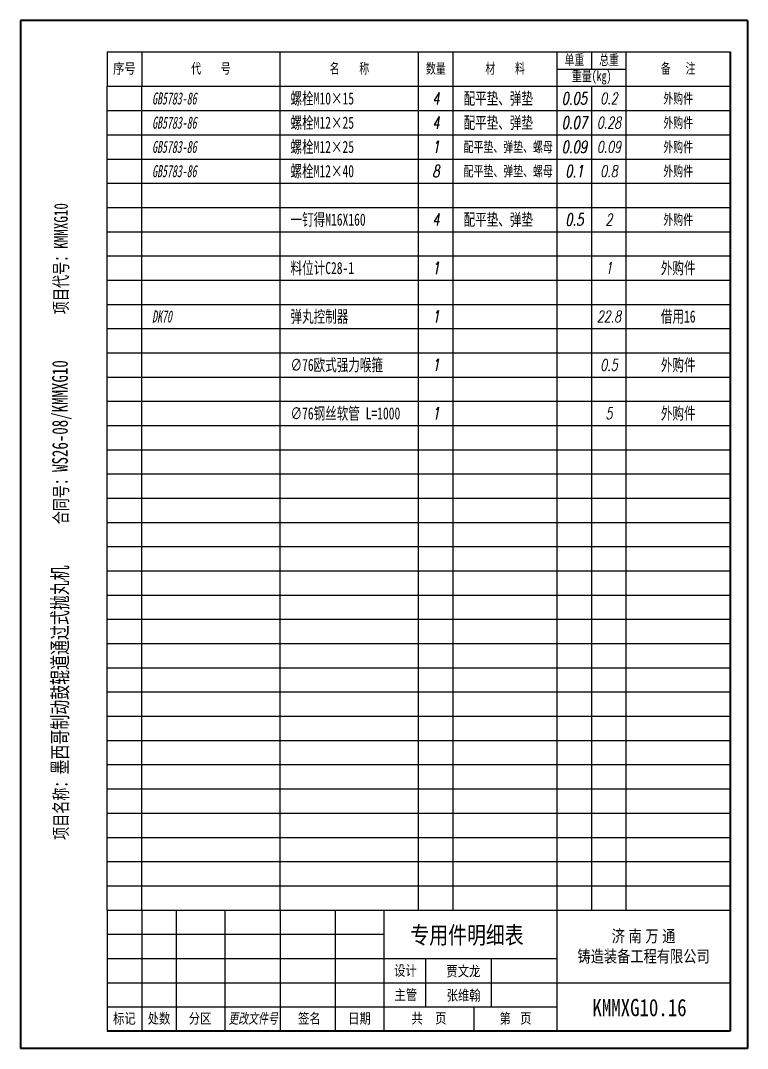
# Model space of a CAD drawing. Header units: millimetres. Extents: x 20942 to 27944, y 15544 to 18514.
# Drawn here: x 25844 to 27944, y 15544 to 18514 of the extents above; entities that cross this region are included whole.
import ezdxf
from ezdxf.enums import TextEntityAlignment as Align

# ---------------------------------------------------------------- set-up
doc = ezdxf.new("R2010")
doc.units = ezdxf.units.MM
doc.layers.add('标注层', color=3, linetype='Continuous')
doc.layers.add('细实线', color=4, linetype='Continuous')
doc.layers.add('粗实线', color=7, linetype='Continuous', lineweight=40)
doc.styles.get("Standard").update_dxf_attribs({"font": '', "width": 0.8})
doc.styles.add('文字', font='', dxfattribs={"width": 0.7})
doc.styles.add('标注', font='italic.shx', dxfattribs={"width": 0.7})
doc.styles.get('Standard').set_extended_font_data('SimSun')
doc.styles.get('文字').set_extended_font_data('SimSun')

# ---------------------------------------------------------------- blocks, each defined once
blk = doc.blocks.new('明细表')
for p, q in [((0, 7), (180, 7)), ((0, 0), (0, 7)), ((10, 0), (10, 7)), ((50, 0), (50, 7)), ((90, 0), (90, 7)), ((100, 0), (100, 7)), ((130, 0), (130, 7)), ((140, 0), (140, 7)), ((150, 0), (150, 7)), ((180, 0), (180, 7)), ((0, 0), (180, 0))]:
    blk.add_line(p, q)
at = {"width": 0.7, "flags": 8}
for tag, style, p in [('1', '标注', (5, 3.5)), ('4', '标注', (95, 3.5)), ('6', '标注', (135, 3.5)), ('7', '标注', (145, 3.5)), ('8', '文字', (165, 3.5))]:
    blk.add_attdef(tag, text='', height=3.5, dxfattribs=dict(at, style=style)).set_placement(p, align=Align.MIDDLE_CENTER)
at = {"color": 141, "flags": 8}
for tag, style, width, p in [('2', '标注', 0.6, (13, 3.5)), ('3', '文字', 0.7, (53, 3.5)), ('5', '标注', 0.7, (103, 3.5))]:
    blk.add_attdef(tag, text='', height=3.5, dxfattribs=dict(at, style=style, width=width)).set_placement(p, align=Align.MIDDLE_LEFT)
blk = doc.blocks.new('明细表头')
for p, q in [((0, 10), (180, 10)), ((0, 10), (0, 0)), ((10, 10), (10, 0)), ((50, 0), (50, 10)), ((90, 0), (90, 10)), ((100, 0), (100, 10)), ((130, 0), (130, 10)), ((140, 5), (140, 10)), ((150, 0), (150, 10)), ((180, 10), (180, 0)), ((130, 5), (150, 5)), ((0, 0), (180, 0))]:
    blk.add_line(p, q)
at = {"char_height": 3, "attachment_point": 5, "style": '文字'}
for s, insert in [('单重', (135, 7.5)), ('总重', (145, 7.5)), ('代    号', (30, 5)), ('名    称', (70, 5)), ('数量', (95, 5)), ('材    料', (115, 5)), ('备   注', (165, 5)), ('重量(kg)', (140, 2.5))]:
    blk.add_mtext(s, dxfattribs=dict(at, insert=insert))
at = {"insert": (5, 5), "char_height": 3, "attachment_point": 5}
blk.add_mtext('{\\f\uffbfﾬￌﾣﾤ_GB2312|b0|i0|c134|p49;序号}', dxfattribs=at)
blk = doc.blocks.new('明细表标题栏')
at = {"layer": '细实线'}
for p, q in [((-180, 35), (-180, 0)), ((-180, 35), (0, 35)), ((-170, 35), (-170, 0)), ((-160, 35), (-160, 0)), ((-146, 35), (-146, 0)), ((-130, 35), (-130, 0)), ((-114, 0), (-114, 35)), ((-100, 35), (-100, 0)), ((-50, 0), (-50, 35)), ((-180, 28), (-100, 28)), ((-180, 21), (-50, 21)), ((-88, 21), (-88, 7)), ((-69, 21), (-69, 7)), ((-180, 14), (0, 14)), ((-50, 0), (-50, 9)), ((-180, 7), (-50, 7)), ((-74, 7), (-74, 0))]:
    blk.add_line(p, q, dxfattribs=at)
at = {"layer": '标注层', "insert": (-76.02, 27.45), "char_height": 5, "attachment_point": 5}
blk.add_mtext_dynamic_manual_height_columns('{\\C4;专用件明细表}', width=39.6863, gutter_width=12.5, heights=[0], dxfattribs=at)
at = {"layer": '细实线', "attachment_point": 5}
for s, insert, char_height, width in [('{\\f\uffbfﾬￌﾣﾤ_GB2312|b0|i0|c134|p49;济 南 万 通\\P铸造装备工程有限公司}', (-25, 24.35), 3.5, 50), ('设计', (-93.79, 17.35), 3, 10), ('主管', (-93.7, 10.34), 3, 10), ('{\\f\uffbfﾬￌﾣﾤ_GB2312|b0|i0|c134|p49;标记}', (-175, 3.5), 3, 10), ('{\\f\uffbfﾬￌﾣﾤ_GB2312|b0|i0|c134|p49;处数}', (-165, 3.5), 3, 10), ('{\\f\uffbfﾬￌﾣﾤ_GB2312|b0|i0|c134|p49;分区}', (-153.14, 3.5), 3, 10), ('{\\f\uffbfﾬￌﾣﾤ_GB2312|b0|i0|c134|p49;签名}', (-121.57, 3.5), 3, 10), ('{\\f\uffbfﾬￌﾣﾤ_GB2312|b0|i0|c134|p49;日期}', (-107.1, 3.5), 3, 10), ('{\\f\uffbfﾬￌﾣﾤ_GB2312|b0|i0|c134|p49;共    页}', (-87, 3.54), 3, 26), ('{\\f\uffbfﾬￌﾣﾤ_GB2312|b0|i0|c134|p49;第   页}', (-62, 3.52), 3, 24)]:
    blk.add_mtext(s, dxfattribs=dict(at, insert=insert, char_height=char_height, width=width))
at = {"layer": '细实线', "insert": (-137.8, 3.5), "char_height": 3, "width": 17.8935, "attachment_point": 5, "style": '标注'}
blk.add_mtext('\\M+5B8FC\\M+5B8C4\\M+5CEC4\\M+5BCFE\\M+5BAC5', dxfattribs=at)
at = {"layer": '细实线', "width": 0.8}
for tag, p in [('姓名', (-81.98, 15.82)), ('姓名', (-81.91, 8.86)), ('N', (-62.53, 1.68))]:
    blk.add_attdef(tag, p, '', height=3, dxfattribs=at)
for tag, height, p in [('S', 5, (-26.18, 4.31)), ('M', 3, (-86.59, 1.67))]:
    blk.add_attdef(tag, text='', height=height, dxfattribs=at).set_placement(p, align=Align.CENTER)

msp = doc.modelspace()

# ---------------------------------------------------------------- linework, layer by layer
at = {"layer": '粗实线'}
for p, q in [((27944.3, 18513.7), (25844.3, 18513.7)), ((25844.3, 18513.7), (25844.3, 15543.7)), ((27944.3, 18513.7), (27944.3, 15543.7)), ((27894.3, 18423.7), (27894.3, 15593.7)), ((27894.3, 15593.7), (26094.3, 15593.7)), ((27944.3, 15543.7), (25844.3, 15543.7))]:
    msp.add_line(p, q, dxfattribs=at)

# ---------------------------------------------------------------- block references
at = {"layer": '细实线', "xscale": 10, "yscale": 10, "zscale": 10}
for name, p in [('明细表头', (26094.3, 18323.7)), ('明细表', (26094.3, 17973.7)), ('明细表', (26094.3, 17833.7)), ('明细表', (26094.3, 17763.7)), ('明细表', (26094.3, 17693.7)), ('明细表', (26094.3, 17623.7)), ('明细表', (26094.3, 17553.7)), ('明细表', (26094.3, 17483.7)), ('明细表', (26094.3, 17413.7)), ('明细表', (26094.3, 17343.7)), ('明细表', (26094.3, 17273.7)), ('明细表', (26094.3, 17203.7)), ('明细表', (26094.3, 17133.7)), ('明细表', (26094.3, 17063.7)), ('明细表', (26094.3, 16993.7)), ('明细表', (26094.3, 16923.7)), ('明细表', (26094.3, 16853.7)), ('明细表', (26094.3, 16783.7)), ('明细表', (26094.3, 16713.7)), ('明细表', (26094.3, 16643.7)), ('明细表', (26094.3, 16573.7)), ('明细表', (26094.3, 16503.7)), ('明细表', (26094.3, 16433.7)), ('明细表', (26094.3, 16363.7)), ('明细表', (26094.3, 16293.7)), ('明细表', (26094.3, 16223.7)), ('明细表', (26094.3, 16153.7)), ('明细表', (26094.3, 16083.7)), ('明细表', (26094.3, 16013.7)), ('明细表', (26094.3, 15943.7))]:
    msp.add_blockref(name, p, dxfattribs=at)
at = {"layer": '细实线'}
ref = msp.add_blockref('明细表', (26094.3, 18253.7), dxfattribs=dict(at, xscale=10.00000000000728, yscale=10.00000000000728, zscale=10.00000000000728))
ref.add_attrib('2', 'GB5783-86', dxfattribs={"layer": '0', "color": 141, "height": 35, "style": '文字', "oblique": 10, "width": 0.6, "flags": 8}).set_placement((26224.3, 18288.7), align=Align.MIDDLE_LEFT)
ref.add_attrib('3', '螺栓M10×15', dxfattribs={"layer": '0', "color": 141, "height": 35, "style": '文字', "width": 0.7, "flags": 8}).set_placement((26624.3, 18288.7), align=Align.MIDDLE_LEFT)
ref.add_attrib('4', '4', dxfattribs={"layer": '0', "height": 35, "style": '标注', "width": 0.7, "flags": 8}).set_placement((27044.3, 18288.7), align=Align.MIDDLE_CENTER)
ref.add_attrib('5', '配平垫、弹垫', dxfattribs={"layer": '0', "color": 141, "height": 35, "style": '文字', "width": 0.7, "flags": 8}).set_placement((27124.3, 18288.7), align=Align.MIDDLE_LEFT)
ref.add_attrib('6', '0.05', dxfattribs={"layer": '0', "height": 35, "style": '标注', "width": 0.7, "flags": 8}).set_placement((27444.3, 18288.7), align=Align.MIDDLE_CENTER)
ref.add_attrib('7', '0.2', dxfattribs={"layer": '0', "height": 33.33, "style": '标注', "width": 0.7, "flags": 8}).set_placement((27544.3, 18288.7), align=Align.MIDDLE_CENTER)
ref.add_attrib('8', '外购件', dxfattribs={"layer": '0', "height": 30, "style": '文字', "width": 0.7, "flags": 8}).set_placement((27744.3, 18288.7), align=Align.MIDDLE_CENTER)
ref = msp.add_blockref('明细表', (26094.3, 18183.7), dxfattribs=dict(at, xscale=10.00000000000728, yscale=10.00000000000728, zscale=10.00000000000728))
ref.add_attrib('2', 'GB5783-86', dxfattribs={"layer": '0', "color": 141, "height": 35, "style": '文字', "oblique": 10, "width": 0.6, "flags": 8}).set_placement((26224.3, 18218.7), align=Align.MIDDLE_LEFT)
ref.add_attrib('3', '螺栓M12×25', dxfattribs={"layer": '0', "color": 141, "height": 35, "style": '文字', "width": 0.7, "flags": 8}).set_placement((26624.3, 18218.7), align=Align.MIDDLE_LEFT)
ref.add_attrib('4', '4', dxfattribs={"layer": '0', "height": 35, "style": '标注', "width": 0.7, "flags": 8}).set_placement((27044.3, 18218.7), align=Align.MIDDLE_CENTER)
ref.add_attrib('5', '配平垫、弹垫', dxfattribs={"layer": '0', "color": 141, "height": 35, "style": '文字', "width": 0.7, "flags": 8}).set_placement((27124.3, 18218.7), align=Align.MIDDLE_LEFT)
ref.add_attrib('6', '0.07', dxfattribs={"layer": '0', "height": 35, "style": '标注', "width": 0.7, "flags": 8}).set_placement((27444.3, 18218.7), align=Align.MIDDLE_CENTER)
ref.add_attrib('7', '0.28', dxfattribs={"layer": '0', "height": 33.33, "style": '标注', "width": 0.7, "flags": 8}).set_placement((27544.3, 18218.7), align=Align.MIDDLE_CENTER)
ref.add_attrib('8', '外购件', dxfattribs={"layer": '0', "height": 30, "style": '文字', "width": 0.7, "flags": 8}).set_placement((27744.3, 18218.7), align=Align.MIDDLE_CENTER)
ref = msp.add_blockref('明细表', (26094.3, 18113.7), dxfattribs=dict(at, xscale=10.00000000000728, yscale=10.00000000000728, zscale=10.00000000000728))
ref.add_attrib('2', 'GB5783-86', dxfattribs={"layer": '0', "color": 141, "height": 35, "style": '文字', "oblique": 10, "width": 0.6, "flags": 8}).set_placement((26224.3, 18148.7), align=Align.MIDDLE_LEFT)
ref.add_attrib('3', '螺栓M12×25', dxfattribs={"layer": '0', "color": 141, "height": 35, "style": '文字', "width": 0.7, "flags": 8}).set_placement((26624.3, 18148.7), align=Align.MIDDLE_LEFT)
ref.add_attrib('4', '1', dxfattribs={"layer": '0', "height": 35, "style": '标注', "width": 0.7, "flags": 8}).set_placement((27044.3, 18148.7), align=Align.MIDDLE_CENTER)
ref.add_attrib('5', '配平垫、弹垫、螺母', dxfattribs={"layer": '0', "color": 141, "height": 30, "style": '文字', "width": 0.7, "flags": 8}).set_placement((27124.3, 18148.7), align=Align.MIDDLE_LEFT)
ref.add_attrib('6', '0.09', dxfattribs={"layer": '0', "height": 35, "style": '标注', "width": 0.7, "flags": 8}).set_placement((27444.3, 18148.7), align=Align.MIDDLE_CENTER)
ref.add_attrib('7', '0.09', dxfattribs={"layer": '0', "height": 33.33, "style": '标注', "width": 0.7, "flags": 8}).set_placement((27544.3, 18148.7), align=Align.MIDDLE_CENTER)
ref.add_attrib('8', '外购件', dxfattribs={"layer": '0', "height": 30, "style": '文字', "width": 0.7, "flags": 8}).set_placement((27744.3, 18148.7), align=Align.MIDDLE_CENTER)
ref = msp.add_blockref('明细表', (26094.3, 18043.7), dxfattribs=dict(at, xscale=10.00000000000728, yscale=10.00000000000728, zscale=10.00000000000728))
ref.add_attrib('2', 'GB5783-86', dxfattribs={"layer": '0', "color": 141, "height": 35, "style": '文字', "oblique": 10, "width": 0.6, "flags": 8}).set_placement((26224.3, 18078.7), align=Align.MIDDLE_LEFT)
ref.add_attrib('3', '螺栓M12×40', dxfattribs={"layer": '0', "color": 141, "height": 35, "style": '文字', "width": 0.7, "flags": 8}).set_placement((26624.3, 18078.7), align=Align.MIDDLE_LEFT)
ref.add_attrib('4', '8', dxfattribs={"layer": '0', "height": 35, "style": '标注', "width": 0.7, "flags": 8}).set_placement((27044.3, 18078.7), align=Align.MIDDLE_CENTER)
ref.add_attrib('5', '配平垫、弹垫、螺母', dxfattribs={"layer": '0', "color": 141, "height": 30, "style": '文字', "width": 0.7, "flags": 8}).set_placement((27124.3, 18078.7), align=Align.MIDDLE_LEFT)
ref.add_attrib('6', '0.1', dxfattribs={"layer": '0', "height": 35, "style": '标注', "width": 0.7, "flags": 8}).set_placement((27444.3, 18078.7), align=Align.MIDDLE_CENTER)
ref.add_attrib('7', '0.8', dxfattribs={"layer": '0', "height": 33.33, "style": '标注', "width": 0.7, "flags": 8}).set_placement((27544.3, 18078.7), align=Align.MIDDLE_CENTER)
ref.add_attrib('8', '外购件', dxfattribs={"layer": '0', "height": 30, "style": '文字', "width": 0.7, "flags": 8}).set_placement((27744.3, 18078.7), align=Align.MIDDLE_CENTER)
ref = msp.add_blockref('明细表', (26094.3, 17903.7), dxfattribs=dict(at, xscale=10.00000000000728, yscale=10.00000000000728, zscale=10.00000000000728))
ref.add_attrib('3', '一钉得M16X160', dxfattribs={"layer": '0', "color": 141, "height": 35, "style": '文字', "width": 0.7, "flags": 8}).set_placement((26624.3, 17938.7), align=Align.MIDDLE_LEFT)
ref.add_attrib('4', '4', dxfattribs={"layer": '0', "height": 35, "style": '标注', "width": 0.7, "flags": 8}).set_placement((27044.3, 17938.7), align=Align.MIDDLE_CENTER)
ref.add_attrib('5', '配平垫、弹垫', dxfattribs={"layer": '0', "color": 141, "height": 35, "style": '文字', "width": 0.7, "flags": 8}).set_placement((27124.3, 17938.7), align=Align.MIDDLE_LEFT)
ref.add_attrib('6', '0.5', dxfattribs={"layer": '0', "height": 35, "style": '标注', "width": 0.7, "flags": 8}).set_placement((27444.3, 17938.7), align=Align.MIDDLE_CENTER)
ref.add_attrib('7', '2', dxfattribs={"layer": '0', "height": 33.3, "style": '标注', "width": 0.7, "flags": 8}).set_placement((27544.3, 17938.7), align=Align.MIDDLE_CENTER)
ref.add_attrib('8', '外购件', dxfattribs={"layer": '0', "height": 30, "style": '文字', "width": 0.7, "flags": 8}).set_placement((27744.3, 17938.7), align=Align.MIDDLE_CENTER)
ref = msp.add_blockref('明细表', (26094.3, 17763.7), dxfattribs=dict(at, xscale=10.00000000000728, yscale=10.00000000000728, zscale=10.00000000000728))
ref.add_attrib('3', '料位计C28-1', dxfattribs={"layer": '0', "color": 141, "height": 35, "style": '文字', "width": 0.7, "flags": 8}).set_placement((26624.3, 17798.7), align=Align.MIDDLE_LEFT)
ref.add_attrib('4', '1', dxfattribs={"layer": '0', "height": 35, "style": '标注', "width": 0.7, "flags": 8}).set_placement((27044.3, 17798.7), align=Align.MIDDLE_CENTER)
ref.add_attrib('7', '1', dxfattribs={"layer": '0', "height": 33.3, "style": '标注', "width": 0.7, "flags": 8}).set_placement((27544.3, 17798.7), align=Align.MIDDLE_CENTER)
ref.add_attrib('8', '外购件', dxfattribs={"layer": '0', "height": 35, "style": '文字', "width": 0.7, "flags": 8}).set_placement((27744.3, 17798.7), align=Align.MIDDLE_CENTER)
ref = msp.add_blockref('明细表', (26094.3, 17623.7), dxfattribs=dict(at, xscale=10.00000000000728, yscale=10.00000000000728, zscale=10.00000000000728))
ref.add_attrib('2', 'DK70', dxfattribs={"layer": '0', "color": 141, "height": 35, "style": '文字', "oblique": 10, "width": 0.6, "flags": 8}).set_placement((26224.3, 17658.7), align=Align.MIDDLE_LEFT)
ref.add_attrib('3', '弹丸控制器', dxfattribs={"layer": '0', "color": 141, "height": 35, "style": '文字', "width": 0.7, "flags": 8}).set_placement((26624.3, 17658.7), align=Align.MIDDLE_LEFT)
ref.add_attrib('4', '1', dxfattribs={"layer": '0', "height": 35, "style": '标注', "width": 0.7, "flags": 8}).set_placement((27044.3, 17658.7), align=Align.MIDDLE_CENTER)
ref.add_attrib('7', '22.8', dxfattribs={"layer": '0', "height": 33.33, "style": '标注', "width": 0.7, "flags": 8}).set_placement((27544.3, 17658.7), align=Align.MIDDLE_CENTER)
ref.add_attrib('8', '借用16', dxfattribs={"layer": '0', "height": 35, "style": '文字', "width": 0.7, "flags": 8}).set_placement((27744.3, 17658.7), align=Align.MIDDLE_CENTER)
ref = msp.add_blockref('明细表', (26094.3, 17483.7), dxfattribs=dict(at, xscale=10.00000000000728, yscale=10.00000000000728, zscale=10.00000000000728))
ref.add_attrib('3', '∅76欧式强力喉箍', dxfattribs={"layer": '0', "color": 141, "height": 35, "style": '文字', "width": 0.7, "flags": 8}).set_placement((26624.3, 17518.7), align=Align.MIDDLE_LEFT)
ref.add_attrib('4', '1', dxfattribs={"layer": '0', "height": 35, "style": '标注', "width": 0.7, "flags": 8}).set_placement((27044.3, 17518.7), align=Align.MIDDLE_CENTER)
ref.add_attrib('7', '0.5', dxfattribs={"layer": '0', "height": 33.33, "style": '标注', "width": 0.7, "flags": 8}).set_placement((27544.3, 17518.7), align=Align.MIDDLE_CENTER)
ref.add_attrib('8', '外购件', dxfattribs={"layer": '0', "height": 35, "style": '文字', "width": 0.7, "flags": 8}).set_placement((27744.3, 17518.7), align=Align.MIDDLE_CENTER)
ref = msp.add_blockref('明细表', (26094.3, 17343.7), dxfattribs=dict(at, xscale=10.00000000000728, yscale=10.00000000000728, zscale=10.00000000000728))
ref.add_attrib('3', '∅76钢丝软管 L=1000', dxfattribs={"layer": '0', "color": 141, "height": 35, "style": '文字', "width": 0.7, "flags": 8}).set_placement((26624.3, 17378.7), align=Align.MIDDLE_LEFT)
ref.add_attrib('4', '1', dxfattribs={"layer": '0', "height": 35, "style": '标注', "width": 0.7, "flags": 8}).set_placement((27044.3, 17378.7), align=Align.MIDDLE_CENTER)
ref.add_attrib('7', '5', dxfattribs={"layer": '0', "height": 33.3, "style": '标注', "width": 0.7, "flags": 8}).set_placement((27544.3, 17378.7), align=Align.MIDDLE_CENTER)
ref.add_attrib('8', '外购件', dxfattribs={"layer": '0', "height": 35, "style": '文字', "width": 0.7, "flags": 8}).set_placement((27744.3, 17378.7), align=Align.MIDDLE_CENTER)
ref = msp.add_blockref('明细表标题栏', (27894.3, 15593.7), dxfattribs=dict(at, xscale=10, yscale=10, zscale=10))
ref.add_attrib('S', 'KMMXG10.16', dxfattribs={"height": 50, "width": 0.8}).set_placement((27632.5, 15636.9), align=Align.CENTER)
ref.add_attrib('主管', '张维翰', (27075.2, 15682.3), dxfattribs={"height": 30, "width": 0.8})
ref.add_attrib('设计', '贾文龙', (27074.5, 15751.9), dxfattribs={"height": 30, "width": 0.8})

# ---------------------------------------------------------------- texts
at = {"layer": '标注层', "char_height": 45.205, "width": 987.414, "attachment_point": 1, "rotation": 90, "style": '文字'}
for s, insert in [('{\\H0.876x;项目代号：KMMXG10}\u3000\u3000\u3000\u3000', (25935.5, 17665.3)), ('{\\H0.876x;合同号：}WS26-08/KMMXG10{\\H0.876x;\\P\u3000}\u3000\u3000\u3000\u3000', (25935.5, 17058.2)), ('{\\H0.876x;项目名称：}墨西哥制动鼓辊道通过式抛丸机', (25935.5, 16146.2))]:
    msp.add_mtext(s, dxfattribs=dict(at, insert=insert))

doc.saveas('drawing.dxf')
